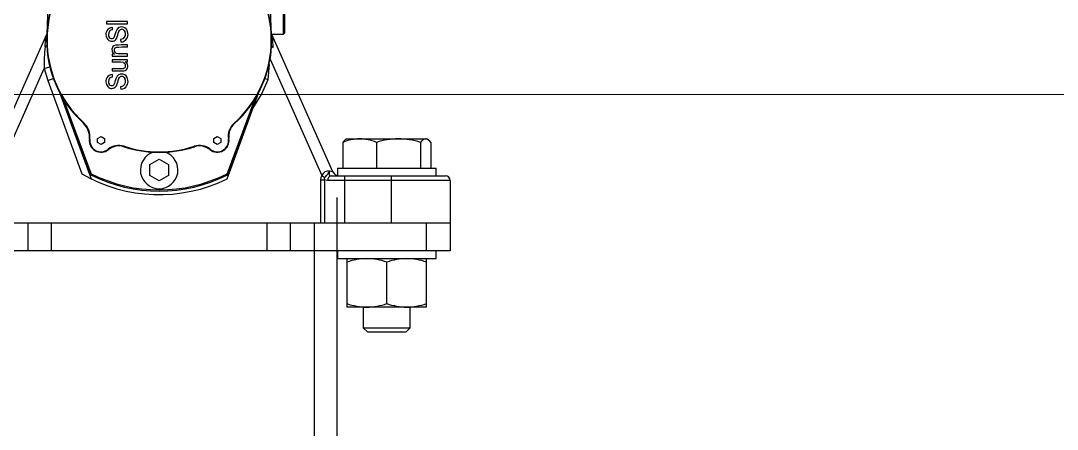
# Model space of a CAD drawing. Header units: feet. Extents: x 0.3 to 98.5, y -18.6 to 31.5.
# Drawn here: x 84.7581 to 85.1154, y -5.1197 to -4.9787 of the extents above; entities that cross this region are included whole.
import ezdxf

# ---------------------------------------------------------------- set-up
doc = ezdxf.new("R2010")
doc.units = ezdxf.units.FT
doc.header["$MEASUREMENT"] = 0
doc.layers.add('ATI CENTER SUPPORT', color=7, linetype='Continuous')

msp = doc.modelspace()

# ---------------------------------------------------------------- linework, layer by layer
at = {"color": 7, "linetype": 'Continuous', "lineweight": 25}
for p, q in [((84.84866331055613, -4.983310748944097), (84.84866331055613, -4.75279599273911)), ((84.84906772240912, -4.98290633709111), (84.84906772240912, -4.752871189934905)), ((84.77163098325299, -4.853691966260097), (84.76710101822029, -4.983413192299595)), ((84.84453385369399, -4.984660950447632), (84.84027947236751, -4.862831409220782)), ((84.78761356583472, -4.978984242007545), (84.78761356583472, -4.979787588352091)), ((84.79489297918857, -4.978984242007545), (84.78761356583472, -4.978984242007545)), ((84.78761356583472, -4.979787588352091), (84.79489297918857, -4.979787588352091)), ((84.79489297918857, -4.979787588352091), (84.79489297918857, -4.978984242007545)), ((84.76692214474717, -4.983489779306407), (84.74589378208283, -5.030803595301229)), ((84.7897346330668, -4.981874615209678), (84.78966386875177, -4.981044490653652)), ((84.84459795608672, -4.983310748944097), (84.84866331055613, -4.983310748944097)), ((84.86569751715679, -5.030803595301229), (84.84466915449244, -4.983489779306387)), ((84.84866331055613, -4.983310748943379), (84.84906772240912, -4.98290633709111)), ((84.7664861452661, -4.987686484082314), (84.76658408020272, -4.985443657886596)), ((84.79078120004168, -4.987139881042871), (84.79012197458061, -4.987390926775539)), ((84.79247395694586, -4.985240301665671), (84.79255403235501, -4.986057037115954)), ((84.79489297918857, -4.987899712793747), (84.79489297918857, -4.987096366449206)), ((84.84506387885261, -4.988001508062405), (84.84456621375674, -4.987652734861554)), ((84.84506387885261, -4.988001508062405), (84.84500721903689, -4.985443657886581)), ((84.7903696496832, -4.990224396278272), (84.78961917550015, -4.990224396278272)), ((84.78961917550015, -4.990224396278272), (84.78961917550015, -4.990947407988354)), ((84.78961917550015, -4.990947407988354), (84.79489297918857, -4.990947407988354)), ((84.79489297918857, -4.990947407988354), (84.79489297918857, -4.99014406164381)), ((84.78961917550015, -4.992205983928136), (84.78961917550015, -4.99300933027268)), ((84.79489297918857, -4.992205983928136), (84.78961917550015, -4.992205983928136)), ((84.7941182961609, -4.992923974723571), (84.79489297918857, -4.992923974723571)), ((84.79489297918857, -4.992923974723571), (84.79489297918857, -4.992205983928136)), ((84.84341695696186, -4.999028809888309), (84.84377675511237, -4.993806278673718)), ((84.74974808998319, -5.032088889609096), (84.76615382174595, -4.995175993142782)), ((84.76615382174595, -4.995175993142782), (84.76741334484467, -4.999302829218721)), ((84.78961917550015, -4.995245310931654), (84.78961917550015, -4.996048657276202)), ((84.7897346330668, -4.998135684133794), (84.78966386875177, -4.997305559577764)), ((84.76741334484467, -4.999302829218721), (84.7791686610064, -5.031600294931616)), ((84.79247395694586, -5.00150137058978), (84.79255403235501, -5.002318106040061)), ((84.77160505935915, -5.003724943264631), (84.7823696882258, -5.033300518004568)), ((84.77175178038144, -5.003995124827167), (84.78202119338027, -5.031529676053125)), ((84.8292216110138, -5.033300518004563), (84.83998623988047, -5.003724943264623)), ((84.82957010585933, -5.031529676053117), (84.83983951885827, -5.003995124827096)), ((84.77966169288662, -5.01404314432433), (84.779770584373, -5.013923517923871)), ((84.83165420793199, -5.014291434840901), (84.83154646393898, -5.014170773896627)), ((84.78173245304025, -5.019582959508154), (84.7818931135305, -5.019601828487289)), ((84.784535729737, -5.019354222110037), (84.78574896529597, -5.018653760233475)), ((84.784535729737, -5.020755145863168), (84.784535729737, -5.019354222110037)), ((84.78574896529597, -5.018653760233475), (84.7869622008549, -5.019354222110037)), ((84.7869622008549, -5.019354222110037), (84.7869622008549, -5.020755145863168)), ((84.82462909838462, -5.019354222110037), (84.82584233394364, -5.018653760233475)), ((84.82462909838462, -5.020755145863161), (84.82462909838462, -5.019354222110037)), ((84.82584233394364, -5.018653760233475), (84.82705556950256, -5.019354222110037)), ((84.82705556950256, -5.019354222110037), (84.82705556950256, -5.020755145863161)), ((84.82983521466956, -5.019412968946598), (84.82967549944051, -5.0194386375482)), ((84.8705015460984, -5.019465168606885), (84.87013666954978, -5.01967583018045)), ((84.8705015460984, -5.019465168606885), (84.89800155210179, -5.019465168606885)), ((84.8983664286504, -5.01967583018045), (84.89800155210179, -5.019465168606885)), ((84.78574896529597, -5.021455607739727), (84.784535729737, -5.020755145863168)), ((84.7869622008549, -5.020755145863168), (84.78574896529597, -5.02145560773973)), ((84.78830114718554, -5.023191762609525), (84.78819905990996, -5.023066279464611)), ((84.79364602245865, -5.022206289931253), (84.79369664590516, -5.022052650424103)), ((84.81794527678096, -5.022206289931253), (84.81789465333445, -5.022052650424103)), ((84.82329015205399, -5.023191762609525), (84.82339223932958, -5.023066279464611)), ((84.82584233394364, -5.021455607739727), (84.82462909838462, -5.020755145863168)), ((84.82705556950256, -5.020755145863168), (84.82584233394364, -5.021455607739727)), ((84.86906363414897, -5.0206932693403), (84.86906363414897, -5.029575464931671)), ((84.88066483657893, -5.0206932693403), (84.88066483657893, -5.029575464931671)), ((84.89585275153004, -5.0206932693403), (84.89585275153004, -5.029575464931671)), ((84.89943946405121, -5.0206932693403), (84.89943946405121, -5.029575464931671)), ((84.80256035479583, -5.028354625558959), (84.80579564961977, -5.026486727221451)), ((84.80579564961977, -5.026486727221451), (84.80903094444373, -5.028354625558959)), ((84.80256035479583, -5.032090422233964), (84.80256035479583, -5.028354625558959)), ((84.80903094444373, -5.028354625558959), (84.80903094444373, -5.032090422233968)), ((84.86726625127447, -5.029575464931671), (84.86726625127447, -5.03215628995782)), ((84.86726625127447, -5.029575464931671), (84.90123684692571, -5.029575464931671)), ((84.90123684692571, -5.032244583161416), (84.90123684692571, -5.029575464931671)), ((84.78202119338027, -5.031529676053125), (84.78240010895371, -5.031388353956268)), ((84.78259779125867, -5.031608561179461), (84.78241655799025, -5.031970090499497)), ((84.80579564961977, -5.033958320571466), (84.80256035479583, -5.032090422233968)), ((84.80903094444373, -5.032090422233968), (84.80579564961977, -5.033958320571466)), ((84.82917474124937, -5.031970090499489), (84.82899350798094, -5.031608561179453)), ((84.8291911902859, -5.031388353956253), (84.82957010585933, -5.031529676053117)), ((84.86142075823825, -5.033604829621273), (84.86142075823825, -5.048421057281063)), ((84.86142075823825, -5.033604829621273), (84.86282168199085, -5.033604829621273)), ((84.86184320925386, -5.032088889603312), (84.86296014449299, -5.032783103927141)), ((84.86282168199085, -5.033604829621273), (84.86282168199085, -5.048421057281063)), ((84.86387325391686, -5.033862230573378), (84.86282168199085, -5.033604829621273)), ((84.90608978916163, -5.033862230573378), (84.86387325391686, -5.033862230573378)), ((84.86506386328426, -5.032244583161411), (84.90447214174965, -5.032244583161411)), ((84.86982630075397, -5.048421057281063), (84.86982630075397, -5.032244583161411)), ((84.88586919651202, -5.048421057281063), (84.88586919651202, -5.032244583161411)), ((84.90608978916163, -5.033862230573378), (84.90608978916163, -5.05812694175285)), ((84.86707337258308, -5.039668911639684), (84.86707337258308, -5.262057247052573)), ((84.70550151007798, -5.048421057281063), (84.90608978916163, -5.048421057281063)), ((84.7605015220848, -5.048421057281063), (84.7605015220848, -5.05812694175285)), ((84.76858975914459, -5.048421057281063), (84.76858975914459, -5.05812694175285)), ((84.84300154009502, -5.05812694175285), (84.84300154009502, -5.048421057281063)), ((84.85108977715483, -5.05812694175285), (84.85108977715483, -5.048421057281063)), ((84.85917801421463, -5.048421057281063), (84.85917801421463, -5.260332868248438)), ((84.89800155210179, -5.05812694175285), (84.89800155210179, -5.048421057281063)), ((84.90608978916163, -5.05812694175285), (84.70550151007798, -5.05812694175285)), ((84.86726625127447, -5.05812694175285), (84.86726625127447, -5.06079605998259)), ((84.90123684692571, -5.06079605998259), (84.90123684692571, -5.05812694175285)), ((84.86726625127447, -5.06079605998259), (84.90123684692571, -5.06079605998259)), ((84.8705015460984, -5.06079605998259), (84.8705015460984, -5.077538710696427)), ((84.88425154910011, -5.076310609963016), (84.88425154910011, -5.062024160716001)), ((84.89800155210179, -5.077538710696427), (84.89800155210179, -5.06079605998259)), ((84.89800155210179, -5.077538710696427), (84.8705015460984, -5.077538710696427)), ((84.87616331204022, -5.077538710696427), (84.87616331204022, -5.084676579901718)), ((84.89233978615992, -5.084676579901718), (84.89233978615992, -5.077538710696427)), ((84.87616331204022, -5.084676579901718), (84.877679856489, -5.086193124350436)), ((84.87616331204022, -5.084676579901718), (84.89233978615992, -5.084676579901718)), ((84.8908232417112, -5.086193124350436), (84.877679856489, -5.086193124350436)), ((84.8908232417112, -5.086193124350436), (84.89233978615992, -5.084676579901718))]:
    msp.add_line(p, q, dxfattribs=at)
at = {"color": 8, "linetype": 'Continuous', "lineweight": 25}
for p, q in [((84.76615382174597, -4.995175993142773), (84.76811628847238, -4.994688706760188)), ((84.84403776801031, -4.992026646805297), (84.86184320925643, -5.032088889609084)), ((84.76741334484467, -4.999302829218721), (84.76931345901471, -4.998611244219113)), ((84.84227691734543, -4.998613779534558), (84.84341695696186, -4.999028809888309)), ((84.78240010895371, -5.031388353956268), (84.77293246054703, -5.006003509654962)), ((84.83865883869251, -5.006003509655041), (84.8291911902859, -5.031388353956253))]:
    msp.add_line(p, q, dxfattribs=at)
at = {"color": 7, "linetype": 'Continuous', "lineweight": 25, "flags": 128}
for points in [[(84.76692214474717, -4.983489779306407), (84.76691676058523, -4.983520771167163), (84.7669006532861, -4.983613766832343), (84.76683632322663, -4.983985793554044), (84.76658408020272, -4.985443657886596)], [(84.78851674196076, -4.981365829191467), (84.78807250919965, -4.981728788888405), (84.78774950780834, -4.982221058320768)], [(84.78966386875177, -4.981044490653652), (84.78905774630007, -4.981136104850407), (84.78851674196076, -4.981365829191467)], [(84.79180169595315, -4.981119804373454), (84.79128489974589, -4.98159872127267), (84.7908412669756, -4.982529670684896), (84.79055090224955, -4.983582577182103), (84.79044292819154, -4.983953984846854), (84.79033580310005, -4.984258362347695), (84.79017902159387, -4.984578454204689), (84.79006682557026, -4.984723221246116), (84.78993932995974, -4.984830605139834), (84.78978684003579, -4.984908671553148), (84.78961651786469, -4.984954423490464), (84.78926748174725, -4.984948808131265), (84.78893410489378, -4.984829611824896), (84.78865827059084, -4.984612687333994)], [(84.7918892202375, -4.982450346756603), (84.79208385787516, -4.982097279788617), (84.79231939278415, -4.981861226103938)], [(84.79353914610894, -4.981867920656804), (84.79379462515188, -4.98210113904562), (84.79398980306256, -4.982431936736207)], [(84.79473096615153, -4.982006832628885), (84.79438908691478, -4.981512450408999), (84.79393207427927, -4.981146582584939)], [(84.84500721903689, -4.985443657886581), (84.84475497601294, -4.983985793554034), (84.84469064698686, -4.983613766373045), (84.8446745390421, -4.983520770994812), (84.84466915449244, -4.983489779306391)], [(84.7664861452661, -4.987686484082314), (84.76687546611652, -4.987379924526587), (84.76715684543831, -4.987049587385873)], [(84.76719648129396, -4.987263862512842), (84.76689567771008, -4.987489919034943), (84.7664861452661, -4.987686484082314)], [(84.79012197458061, -4.987390926775539), (84.78987098913855, -4.987613499099715), (84.78967131762703, -4.987928164643456)], [(84.79043668956062, -4.988324816901065), (84.79062584610313, -4.988122517035691), (84.79086872432605, -4.987993436533946)], [(84.79337154641547, -4.984969172274387), (84.79297266313012, -4.985143589719405), (84.79247395694586, -4.985240301665671)], [(84.79255403235501, -4.986057037115954), (84.79324601938127, -4.98595832185002), (84.79386317218304, -4.985697204899131)], [(84.84439434444675, -4.98733538753912), (84.84467964007065, -4.987676776180828), (84.84506387885261, -4.988001508062409)], [(84.79489297918857, -4.99014406164381), (84.79327327161838, -4.990144069326709), (84.79286490050707, -4.99014407893033), (84.79276108561983, -4.99014408517268), (84.79273427084331, -4.99014408865399), (84.79272713662185, -4.990144090484684), (84.7927251378028, -4.990144091422541), (84.79163939514763, -4.990130101095701), (84.79110593252526, -4.990034779258758), (84.79083787040003, -4.98992235354172), (84.7906378091928, -4.989770840321246)], [(84.79347583066922, -4.993139874053672), (84.7937930844639, -4.99331843947507), (84.794036358533, -4.993588409096034)], [(84.7940419451894, -4.994873763247309), (84.79380255230774, -4.995077229882845), (84.7934870039821, -4.99519510178512)], [(84.78851674196076, -4.997626898115579), (84.78807250919965, -4.997989857812513), (84.78774950780834, -4.998482127244873)], [(84.78966386875177, -4.997305559577764), (84.78905774630007, -4.997397173774515), (84.78851674196076, -4.997626898115579)], [(84.79180169595315, -4.997380873297566), (84.79128489974589, -4.997859790196779), (84.7908412669756, -4.998790739608996), (84.79055090224955, -4.999843646106219), (84.79044292819154, -5.000215053770966), (84.79033580310005, -5.000519431271807), (84.79017902159387, -5.000839523128797), (84.79006682557026, -5.000984290170233), (84.78993932995974, -5.001091674063946), (84.78978684003579, -5.001169740477261), (84.78961651786469, -5.00121549241457), (84.78926748174725, -5.001209877055381), (84.78893410489378, -5.001090680749008), (84.78865827059084, -5.000873756258106)], [(84.7918892202375, -4.998711415680711), (84.79208385787516, -4.998358348712729), (84.79231939278415, -4.998122295028046)], [(84.79353914610894, -4.998128989580921), (84.79379462515188, -4.998362207969732), (84.79398980306256, -4.998693005660319)], [(84.79372164355296, -4.995998448129668), (84.7940844297629, -4.995901104660302), (84.79438459345164, -4.995750749673432)], [(84.79473096615153, -4.998267901553001), (84.79438908691478, -4.997773519333109), (84.79393207427927, -4.997407651509048)], [(84.79337154641547, -5.001230241198495), (84.79297266313012, -5.001404658643521), (84.79247395694586, -5.00150137058978)], [(84.79255403235501, -5.002318106040061), (84.79324601938121, -5.002219390774128), (84.79386317218304, -5.001958273823234)], [(84.83804475309064, -5.009059134379788), (84.84108899784776, -5.004235792075067), (84.84341695696186, -4.999028809888309)], [(84.86296014449299, -5.032783103927141), (84.86296764252883, -5.032768705316998), (84.86302468012838, -5.032667983290188), (84.86320007730282, -5.032421482331031), (84.86347550425666, -5.032119598674388), (84.86392022410392, -5.031623148375463), (84.86403806367149, -5.031446878394579), (84.86422826834212, -5.031121687150303), (84.86433614960042, -5.03092658654973), (84.86452329093288, -5.030565665784939)], [(84.86452197038436, -5.030566244839894), (84.86444217622264, -5.030884779381374), (84.86439390391114, -5.031087759231758), (84.86438065753985, -5.031147248961549), (84.86433928762003, -5.031708634754076), (84.86440914405895, -5.031931878213046), (84.86455223482508, -5.032101518650361), (84.86476440396186, -5.032205658870186), (84.86506386328426, -5.032244583161411)], [(84.86452329093288, -5.030565665784939), (84.86539452243912, -5.030742200499143), (84.86562192500446, -5.0307881770331), (84.86569751715679, -5.030803595301229)], [(84.86184320925643, -5.032088889609084), (84.86152650897262, -5.032815833671871), (84.86142075823825, -5.033604829621273)], [(84.86282168199085, -5.033604829621273), (84.86283271216588, -5.03317587412133), (84.86296014449898, -5.032783103931913)]]:
    msp.add_lwpolyline(points, dxfattribs=at)
at = {"color": 8, "linetype": 'Continuous', "lineweight": 25, "flags": 128}
msp.add_lwpolyline([(84.84377675511237, -4.993806278673718), (84.84369645069256, -4.99377537297501), (84.84369062900814, -4.993773046670212)], dxfattribs=at)
at = {"color": 7, "linetype": 'Continuous', "lineweight": 25}
for centre, radius, start, end in [((84.80579564961977, -4.985332808214436), 0.03882353788715535, 131.7632078116635, 227.6895637829107), ((84.80579564961977, -4.985332808214436), 0.03866177314596069, 131.7632078116635, 227.6895637829107), ((84.80579564961977, -4.985332808214436), 0.03866177314595686, 311.7632078116636, 48.23679218833649), ((84.80579564961977, -4.985332808214436), 0.03882353788715304, 311.7632078116636, 48.23679218833649), ((84.79284384511982, -4.982966172838704), 0.002120177208411039, 59.11792791995111, 119.4417666790245), ((84.78999177504221, -4.983464995455197), 0.002564203958836553, 150.979907716046, 233.4463822939154), ((84.79020764364599, -4.983492916767577), 0.001911659746267622, 142.4621785407882, 215.8565786308687), ((84.78977009202741, -4.983381804970382), 0.001507606816334182, 91.34772284851637, 135.6629149118166), ((84.74431550869512, -4.967930370648256), 0.04974020241319609, 340.078097713308, 343.0272826965916), ((84.79292423646635, -4.982781586727786), 0.001101317192205179, 56.05891211572536, 123.3121643702053), ((84.79212937088204, -4.983322543119751), 0.002062616694587571, 307.0299817879351, 25.58087673889596), ((84.79215752093435, -4.983348902298799), 0.002902373388274868, 305.9921669707758, 27.54235583533239), ((84.81602991893665, -4.993636961390284), 0.04989983656998362, 173.1512705018919, 181.7674208230866), ((84.78946632392396, -4.983965188120086), 0.001853618963243466, 237.2880838677796, 330.4700909177994), ((84.79123731947112, -4.9887062152442), 0.001748635042832053, 153.58002707011, 240.2511993489686), ((84.79348867803677, -5.048687989368181), 0.06160763001056347, 88.69387122373347, 92.5187958011016), ((84.79372769073527, -5.02430764889823), 0.03642657969899584, 88.16679183825516, 94.50153029445973), ((84.79142280065737, -4.988924662039047), 0.001154222372302267, 148.6881154685381, 227.1482151209044), ((84.79059209222282, -5.021300307064259), 0.0283077009799628, 84.15306937681014, 91.96960546242704), ((84.79313930824416, -4.994234997247183), 0.001105791778723646, 324.7142332164984, 35.78382378993363), ((84.79331167428974, -4.994425893598038), 0.001704816455970405, 309.001877024134, 61.76149420803178), ((84.78999177504221, -4.99972606437931), 0.002564203958836553, 150.979907716046, 233.4463822939154), ((84.79020764364599, -4.999753985691694), 0.001911659746260574, 142.4621785406142, 215.8565786308281), ((84.789770092027, -4.999642873893592), 0.001507606815424603, 91.34772283457525, 135.6629149259495), ((84.79089716886709, -4.944691774516775), 0.05056968767054771, 268.5518711687478, 272.9355839388368), ((84.7909048818996, -4.933474139901699), 0.06258772455999072, 268.8229204217981, 272.5794688378137), ((84.74431550868132, -4.984191439567788), 0.04974020242772356, 340.0780977137556, 343.0272826961898), ((84.79284384511982, -4.999227241762808), 0.002120177208406107, 59.11792791985264, 119.441766679085), ((84.79292423646635, -4.999042655651886), 0.001101317192195689, 56.05891211485302, 123.3121643701431), ((84.79212937088204, -4.999583612043859), 0.002062616694594493, 307.0299817881743, 25.58087673874427), ((84.79215752093435, -4.999609971222911), 0.002902373388261775, 305.9921669706081, 27.54235583545489), ((84.78946632392396, -5.000226257044198), 0.001853618963246299, 237.2880838678422, 330.4700909176451), ((84.7753060334311, -5.018828200342643), 0.006470589647859885, 353.3015094074732, 47.68956378291068), ((84.7753060334311, -5.018828200342643), 0.00663235438905963, 353.3015094074519, 47.68956378287665), ((84.83542524768585, -5.018514567890591), 0.005823530683066905, 131.7632078116635, 189.1302053846333), ((84.83542524768585, -5.018514567890595), 0.005661765941878836, 131.7632078116635, 189.1302053845467), ((84.78574896529597, -5.020054683986599), 0.004044118529910983, 173.3015094074547, 309.1302053845648), ((84.78574896529597, -5.020054683986599), 0.003882353788716689, 173.3015094075494, 309.1302053845332), ((84.82584233394364, -5.020054683986599), 0.004044118529912798, 230.8697946153962, 9.130205384578444), ((84.82584233394364, -5.020054683986595), 0.003882353788720732, 230.8697946154657, 9.130205384454687), ((84.87516299393837, -5.035189108637033), 0.01572677801577438, 91.08850236973451, 112.8197147044596), ((84.87185897465938, -5.022581521818446), 0.00337334047948779, 120.6202744824111, 145.9609742717058), ((84.87458561485059, -5.035093991959652), 0.01563130668826217, 67.11310668726571, 88.97867623863486), ((84.88858729860591, -5.045589133439037), 0.02612603019579814, 90.72044701023849, 107.6523200385097), ((84.88795243261555, -5.045452211564784), 0.02598884874377693, 72.30266202447234, 89.32457092678929), ((84.89806243558067, -5.021996559565656), 0.002565398412500165, 99.33959847804665, 149.4675388393079), ((84.89718004010776, -5.022069193141968), 0.002645404102283489, 31.3402053482912, 79.85265733435047), ((84.79187420183099, -5.02758367268163), 0.005823530683078869, 71.76320781164499, 129.1302053845343), ((84.79187420183099, -5.027583672681622), 0.005661765941877886, 71.76320781164499, 129.1302053845648), ((84.80579564961977, -4.985332808214436), 0.03882353788715548, 251.7632078116683, 288.2367921883316), ((84.80579564961977, -4.985332808214412), 0.03866177314597787, 251.7632078117026, 288.2367921883316), ((84.81971709740861, -5.027583672681622), 0.005823530683072596, 50.86979461543629, 108.236792188355), ((84.81971709740861, -5.027583672681622), 0.005661765941877886, 50.8697946154352, 108.2367921883317), ((84.80579564961977, -5.030222523896457), 0.006470589647858134, 108.874845369221, 71.12515463068893), ((84.86430676937178, -5.033304087263692), 0.002746968107156295, 85.47914166549191, 153.7443084148254), ((84.86791485448681, -5.029818112043463), 0.002426471117947218, 203.9624889745805, 270), ((84.80579564961847, -4.985332808216999), 0.05338236459204303, 240.0795266435481, 296.0294737566678), ((84.78277902452709, -5.03124703185942), 0.0008088237059829307, 200.4537350321168, 243.3755669458048), ((84.78277902452717, -5.031247031859404), 0.0004044118530126797, 200.453735032411, 243.3755669443496), ((84.80579564961977, -4.985332808214436), 0.05216912903586238, 243.3755669458395, 296.6244330541952), ((84.80579564961977, -4.985332808214402), 0.05176471718290112, 243.3755669458652, 296.6244330541604), ((84.82881227471252, -5.03124703185942), 0.0004044118529818658, 296.624433053283, 339.5462649687509), ((84.82881227471252, -5.031247031859415), 0.0008088237059832182, 296.6244330542798, 339.5462649679534), ((84.86531567393612, -5.03367689468455), 0.001454278138356139, 99.97111317737937, 187.3217911998577), ((84.90447214174965, -5.033862230573378), 0.001617647411966728, 0, 90), ((84.87767020324617, -5.082297408218153), 0.02150335344978028, 90.78247108059696, 109.4736869198633), ((84.87703304467956, -5.082576457050023), 0.0217831056250264, 70.64739008242091, 89.09645191711448), ((84.89144839008655, -5.08245518349506), 0.02166151453576052, 90.851312713345, 109.4048452870943), ((84.89081167018752, -5.082416226078454), 0.02162245896487225, 70.5782501722283, 89.1655918273296), ((84.87767020324617, -5.05603736246086), 0.02150335344978299, 250.5263130801367, 269.217528919403), ((84.87703304467952, -5.055758313628909), 0.02178310562510979, 270.903548082907, 289.3526099175313), ((84.89144839008655, -5.055879587183957), 0.0216615145357577, 250.5951547129056, 269.148687286655), ((84.89081167018749, -5.055918544600486), 0.02162245896495291, 270.8344081727022, 289.4217498277144)]:
    msp.add_arc(centre, radius, start, end, dxfattribs=at)
at = {"color": 8, "linetype": 'Continuous', "lineweight": 25}
for centre, radius, start, end in [((84.76586447566419, -4.984427954054496), 0.001244783100143199, 305.3167595370072, 333.0013232521333), ((84.84574080576103, -4.984415867468078), 0.001262736166488843, 207.1993365511228, 234.4826033864062)]:
    msp.add_arc(centre, radius, start, end, dxfattribs=at)
at = {"layer": 'ATI CENTER SUPPORT', "color": 8, "linetype": 'Continuous', "lineweight": 15}
msp.add_line((84.50756666348006, -5.004152503472194), (85.21189118171932, -5.004152493375704), dxfattribs=at)

doc.saveas('drawing.dxf')
